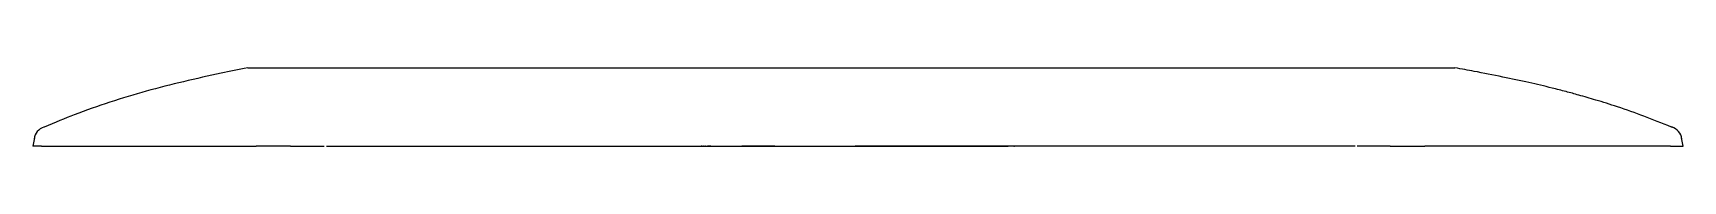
# Model space of a CAD drawing. Header units: millimetres. Extents: x -6176 to 11988, y -1403 to 10916.
# Drawn here: x -6069 to -5013, y 2807 to 2857 of the extents above; entities that cross this region are included whole.
import ezdxf

# ---------------------------------------------------------------- set-up
doc = ezdxf.new("R2010")
doc.units = ezdxf.units.MM

# ---------------------------------------------------------------- blocks, each defined once
blk = doc.blocks.new('08864')
at = {"color": 0, "linetype": 'Continuous'}
for p, q in [((-526.1, 5.3), (-527.1, 0)), ((73.2, 0), (56.4, 0)), ((70.1, 0), (75, 0)), ((76.2, 0), (71.1, 0)), ((75, 0), (95, 0)), ((95, 0), (97.1, 0)), ((97.6, 0), (96.2, 0)), ((100.4, 0), (100, 0)), ((102, 0), (100.1, 0)), ((100.5, 0), (100.4, 0)), ((100.6, 0), (100.9, 0)), ((100.9, 0), (101.1, 0)), ((528.9, 0), (528, 5.3)), ((-521.6, 0), (-527.1, 0)), ((-521.6, 0), (-419.2, 0)), ((-419.2, 0), (-384.3, 0)), ((-362.3, 0), (-384.3, 0)), ((-362.3, 0), (-340.7, 0)), ((-339.2, 0), (-0.9, 0)), ((-99.9, 0), (-96.9, 0)), ((-99.3, 0), (-99.4, 0)), ((-98.9, 0), (-99.3, 0)), ((-98.9, 0), (-96.7, 0)), ((-98.9, 0), (-98.7, 0)), ((-98.7, 0), (-98.4, 0)), ((-97.6, 0), (-98, 0)), ((-96.4, 0), (-96.7, 0)), ((-96.5, 0), (-94.6, 0)), ((-96.2, 0), (-95.8, 0)), ((-95.8, 0), (-95.7, 0)), ((-93.3, 0), (-95.4, 0)), ((-94.6, 0), (-74.6, 0)), ((-74.6, 0), (-69.5, 0)), ((-68.4, 0), (-73.4, 0)), ((-52.2, 0), (-71.6, 0)), ((319, 0), (-0.9, 0)), ((341.4, 0), (320.4, 0)), ((341.4, 0), (363.6, 0)), ((400.1, 0), (363.6, 0)), ((521, 0), (400.1, 0)), ((521, 0), (528.9, 0))]:
    blk.add_line(p, q, dxfattribs=at)
at = {"color": 0}
blk.add_lwpolyline([(-389.5, 50.3), (382.9, 50.2)], dxfattribs=at)
at = {"color": 0, "linetype": 'Continuous'}
for centre, radius, start, end in [((-517.1, 3.4), 9.33, 108.4256, 172.5353), ((518.8, 3.2), 9.54, 8.3138, 72.525)]:
    blk.add_arc(centre, radius, start, end, dxfattribs=at)
for points, knots in [([(-389.5, 50.3), (-395.8, 49), (-408.4, 46.5), (-430.4, 41.5), (-454, 35.5), (-477.2, 28.6), (-499.3, 20.8), (-512.8, 15.2), (-520, 12.2)], [0, 0, 0, 0, 0.141036, 0.335369, 0.522613, 0.70016, 0.865635, 1, 1, 1, 1]), ([(521.6, 12.2), (515.1, 14.8), (504.2, 19.2), (487.7, 25), (473.8, 29.4), (462.7, 32.6), (453.7, 35.1), (443, 37.8), (429.5, 41), (413, 44.5), (396.9, 47.7), (387.4, 49.4), (382.9, 50.2)], [0, 0, 0, 0, 0.107482, 0.213539, 0.302669, 0.37505, 0.435225, 0.501987, 0.617871, 0.751226, 0.900116, 1, 1, 1, 1]), ([(-96.9, 0), (-81.5, 0), (-65.5, 0), (-33.2, 0), (-16.7, 0), (16.2, 0), (32.6, 0), (65.2, 0), (81.3, 0), (96.9, 0)], [0, 0, 0, 0, 0.25, 0.25, 0.5, 0.5, 0.75, 0.75, 1, 1, 1, 1])]:
    blk.add_open_spline(points, degree=3, knots=knots, dxfattribs=at)
for points in [[(-389.7, 50.3), (-389.7, 50.3), (-389.7, 50.3), (-389.7, 50.3)], [(383.1, 50.2), (383.1, 50.2), (383, 50.2), (383, 50.3)], [(-520.2, 12.2), (-520.2, 12.2), (-520.2, 12.2), (-520.2, 12.2)], [(521.8, 12.2), (521.9, 12.2), (521.9, 12.2), (521.9, 12.1)], [(528.1, 4.5), (528.1, 4.5), (528.1, 4.5), (528.1, 4.6)]]:
    blk.add_open_spline(points, degree=3, dxfattribs=at)

msp = doc.modelspace()

# ---------------------------------------------------------------- block references
at = {"color": 0}
msp.add_blockref('08864', (-5542.3, 2807.1), dxfattribs=at)

doc.saveas('drawing.dxf')
